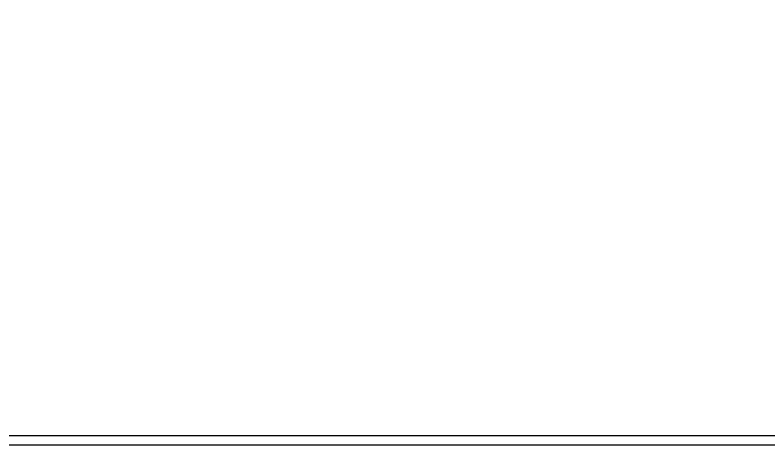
# Model space of a CAD drawing. Header units: millimetres. Extents: x 8884 to 18446, y 10737 to 16556.
# Drawn here: x 13352 to 14153, y 10737 to 11194 of the extents above; entities that cross this region are included whole.
import ezdxf

# ---------------------------------------------------------------- set-up
doc = ezdxf.new("R2010")
doc.units = ezdxf.units.MM

msp = doc.modelspace()

# ---------------------------------------------------------------- linework, layer by layer
for points in [[(12189.39048029558, 10737.3586289288), (15140.04742128319, 10737.3586289288), (15140.04742128319, 12581.69352402084), (12189.39048029558, 12581.69352402084)], [(12199.39048029558, 10747.3586289288), (15130.04742128319, 10747.3586289288), (15130.04742128319, 12571.69352402084), (12199.39048029558, 12571.69352402084)]]:
    msp.add_lwpolyline(points, close=True)

doc.saveas('drawing.dxf')
